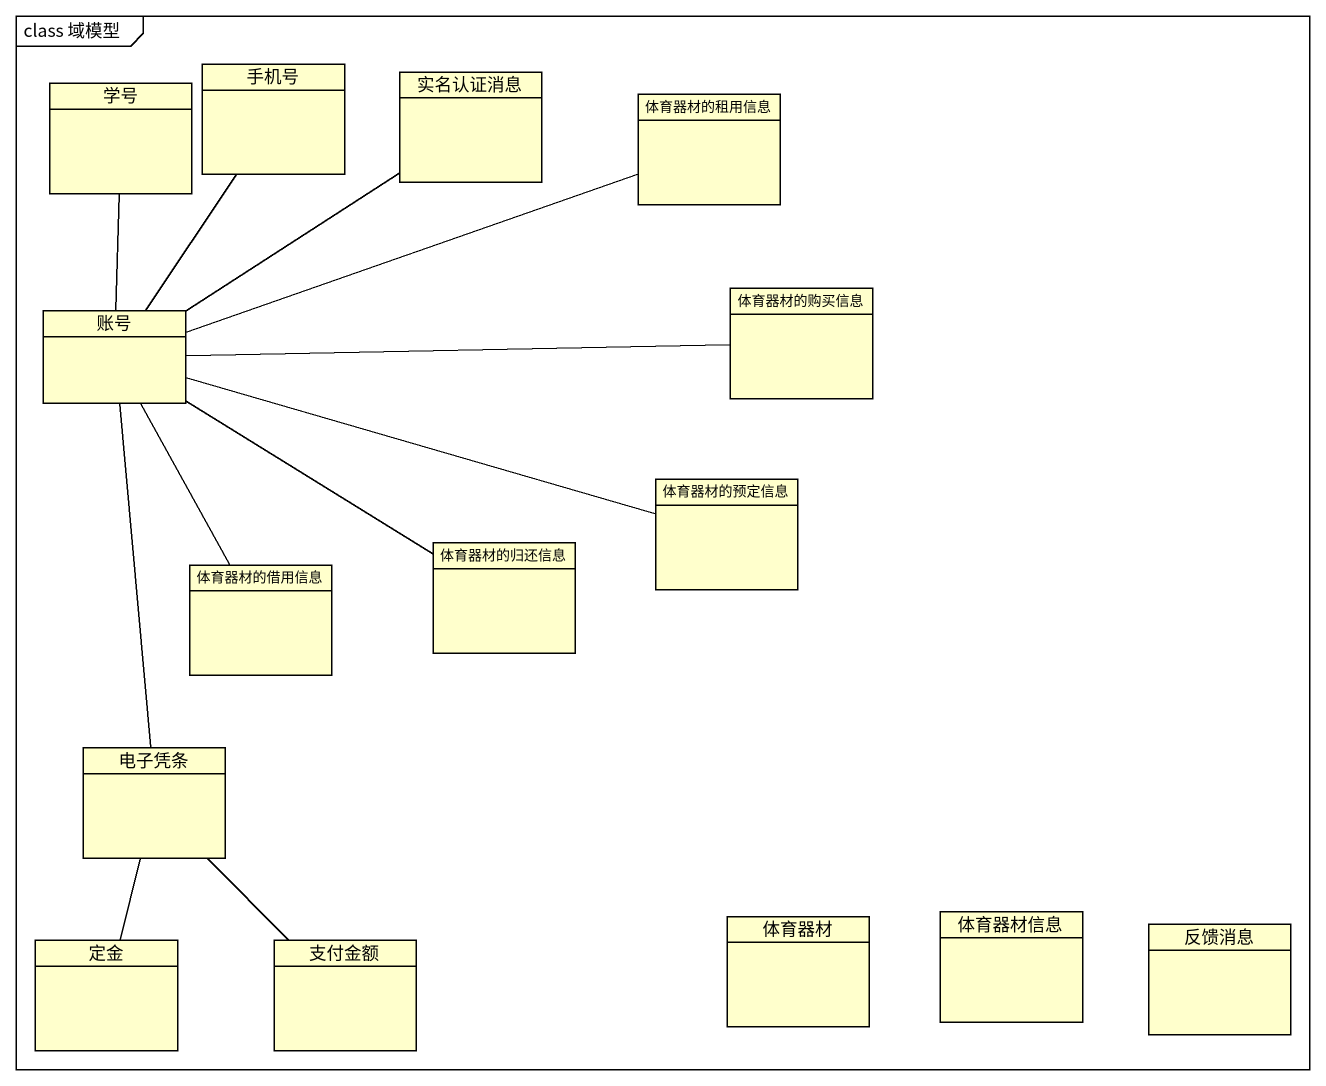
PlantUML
@startuml
mainframe class 域模型
hide circle
hide empty members
class 学号
class 手机号
class 实名认证消息
class 体育器材的租用信息
class 账号
class 体育器材的购买信息
class 体育器材的预定信息
class 体育器材的归还信息
class 体育器材的借用信息
class 电子凭条
class 体育器材
class 体育器材信息
class 定金
class 支付金额
class 反馈消息
体育器材的租用信息 -left- 账号
账号 -up- 学号
账号 -up- 手机号
账号 -up- 实名认证消息
账号 -right- 体育器材的预定信息
账号 -- 体育器材的归还信息
账号 -- 体育器材的借用信息
账号 -- 电子凭条
体育器材的购买信息 -left- 账号
电子凭条 -- 定金
电子凭条 -- 支付金额
@enduml
